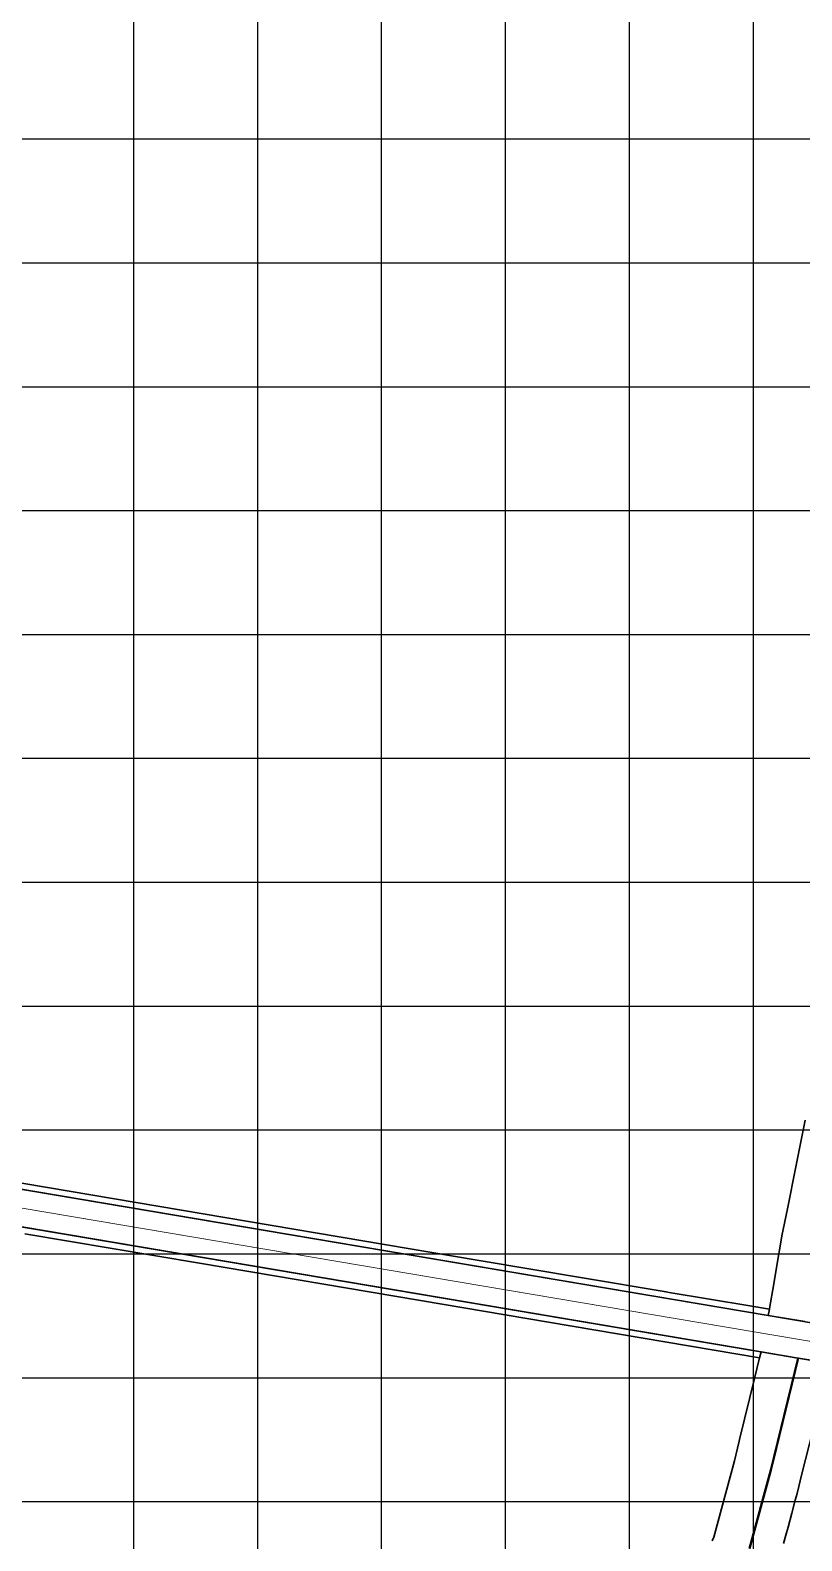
# Model space of a CAD drawing. Header units: millimetres. Extents: x 464536 to 476893, y 870501 to 881610.
# Drawn here: x 469916 to 470539, y 872368 to 873588 of the extents above; entities that cross this region are included whole.
import ezdxf

# ---------------------------------------------------------------- set-up
doc = ezdxf.new("R2010")
doc.units = ezdxf.units.MM
for name, color, linetype, lineweight in [('Center_1', 7, 'Continuous', 5), ('Proposed Road Net work', 7, 'Continuous', 35), ('Recreational _ Environmental', 84, 'Continuous', 35), ('Urban Agriculture-', 90, 'Continuous', 35), ('Water Bodies', 132, 'Continuous', 35)]:
    doc.layers.add(name, color=color, linetype=linetype, lineweight=lineweight)
doc.layers.add('Grid1', color=7, linetype='Continuous')

msp = doc.modelspace()

# ---------------------------------------------------------------- linework, layer by layer
at = {"layer": 'Center_1'}
msp.add_lwpolyline([(468234.1, 872918.9), (468315.7, 872905.5), (468502.8, 872874.6), (468660.1, 872848.1), (471140.6, 872428.9)], dxfattribs=at)
msp.add_polyline3d([(469249.2, 872748.5, 0), (471140.6, 872428.9, 0)], dxfattribs=at)
at = {"layer": 'Grid1'}
for p, q in [((470000, 870600), (470000, 881600)), ((470100, 870600), (470100, 881600)), ((470200, 870600), (470200, 881600)), ((470200, 870600), (470200, 881600)), ((470300, 870600), (470300, 881600)), ((470400, 870600), (470400, 881600)), ((470500, 870600), (470500, 881600)), ((464700, 873500), (472600, 873500)), ((464700, 873400), (472600, 873400)), ((464700, 873300), (472600, 873300)), ((464700, 873200), (472600, 873200)), ((464700, 873100), (472600, 873100)), ((464700, 873000), (472600, 873000)), ((464700, 872900), (472600, 872900)), ((464700, 872800), (472600, 872800)), ((464700, 872700), (472600, 872700)), ((464700, 872600), (472600, 872600)), ((464700, 872500), (472600, 872500)), ((464700, 872400), (472600, 872400))]:
    msp.add_line(p, q, dxfattribs=at)
at = {"layer": 'Proposed Road Net work'}
for points in [[(471911.4, 871228.4, 0), (471925.5, 871842.9, 0), (471927.2, 871918.1, 0), (471505.1, 871915.6, 0), (471504, 871817.8, 0), (471503, 871719.7, 0), (471488, 871719.8, 0), (471489, 871818, 0), (471490.1, 871915.5, 0), (471416.9, 871915.1, 0), (471078.8, 871898.2, 0), (471066.4, 871812.5, 0), (471032.4, 871577.7, 0), (471002.7, 871582, 0), (471036.7, 871816.8, 0), (471123.6, 872416.5, 0), (468657.6, 872833.3, 0)], [(471911.4, 871228.4, 0), (471925.5, 871842.9, 0), (471927.2, 871918.1, 0), (471505.1, 871915.6, 0), (471504, 871817.8, 0), (471503, 871719.7, 0), (471488, 871719.8, 0), (471489, 871818, 0), (471490.1, 871915.5, 0), (471416.9, 871915.1, 0), (471078.8, 871898.2, 0), (471066.4, 871812.5, 0), (471032.4, 871577.7, 0), (471002.7, 871582, 0), (471036.7, 871816.8, 0), (471123.6, 872416.5, 0), (468657.6, 872833.3, 0)], [(469260.7, 872761.8, 0), (471127.9, 872446.2, 0)], [(469260.7, 872761.8, 0), (471127.9, 872446.2, 0)]]:
    msp.add_polyline3d(points, dxfattribs=at)
at = {"layer": 'Recreational _ Environmental'}
for points in [[(469820.5, 872672.2), (470092.6, 872626.2), (470277.2, 872595), (470362.2, 872580.7), (470429.5, 872569.3), (470432, 872568.9), (470497.1, 872557.9), (470512.9, 872555.2), (470512, 872550.3), (469571.6, 872709.2)], [(470541.6, 872545.3), (470512, 872550.3), (470512.9, 872555.2), (470513, 872555.8), (470516.4, 872575.7), (470520.6, 872600.3), (470520.8, 872601.3), (470523, 872614.4), (470527.4, 872636.2), (470534.2, 872670.1), (470541.7, 872707.9)], [(469612, 872672), (470506.2, 872520.9), (470505, 872516), (470334.6, 872544.8), (470231.4, 872562.2), (470053.1, 872592.4), (469912, 872616.2)], [(470466.8, 872368.2), (470468, 872371.2), (470484.7, 872432.9), (470487.1, 872443), (470488.5, 872448.8), (470488.8, 872450), (470501.2, 872500.4), (470505, 872516), (470506.2, 872520.9), (470535.8, 872515.8), (470513.7, 872425.4), (470496.6, 872362)], [(470524.2, 872366.2), (470526.2, 872372.8), (470528.1, 872379.3), (470531.1, 872390.6), (470533.8, 872401), (470535.2, 872406.6), (470539.1, 872422.4), (470554.3, 872482.3), (470555.9, 872489), (470558.3, 872498.9), (470560.4, 872508.1), (470561.2, 872511.6), (470618.8, 872501.8), (470617.2, 872497), (470586.9, 872411.2), (470559.4, 872321.2)]]:
    msp.add_lwpolyline(points, dxfattribs=at)
at = {"layer": 'Urban Agriculture-'}
for points in [[(470541.7, 872707.9), (470534.2, 872670.1), (470527.4, 872636.2), (470523, 872614.4), (470520.8, 872601.3), (470520.6, 872600.3), (470516.4, 872575.7), (470513, 872555.8), (470512.9, 872555.2), (470497.1, 872557.9), (470432, 872568.9), (470429.5, 872569.3), (470362.2, 872580.7), (470277.2, 872595), (470092.6, 872626.2), (469820.5, 872672.2)], [(469912, 872616.2), (470053.1, 872592.4), (470231.4, 872562.2), (470334.6, 872544.8), (470505, 872516), (470501.2, 872500.4), (470488.8, 872450), (470488.5, 872448.8), (470487.1, 872443), (470484.7, 872432.9), (470468, 872371.2), (470466.8, 872368.2)]]:
    msp.add_lwpolyline(points, dxfattribs=at)
at = {"layer": 'Water Bodies'}
msp.add_lwpolyline([(470497.2, 872362), (470514.4, 872425.4), (470518.3, 872441.6), (470518.6, 872442.8), (470536.5, 872515.8), (470561.2, 872511.7), (470561.2, 872511.6), (470560.4, 872508.1), (470558.3, 872498.9), (470555.9, 872489), (470554.3, 872482.3), (470539.1, 872422.4), (470535.2, 872406.6), (470533.8, 872401), (470531.1, 872390.6), (470528.1, 872379.3), (470526.2, 872372.8), (470524.2, 872366.2)], dxfattribs=at)

doc.saveas('drawing.dxf')
